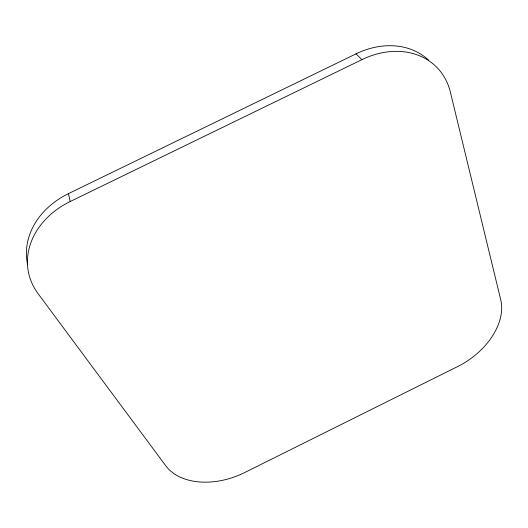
<?xml version="1.0" encoding="UTF-8"?>
<svg xmlns="http://www.w3.org/2000/svg" width="528" height="528" viewBox="0 0 528 528"><rect width="100%" height="100%" fill="white"/><g stroke="black" fill="none" stroke-linecap="round" stroke-linejoin="round"><path stroke-width="0.79" d="M27.641 264.66A77.398 63.499 -11.4 0 1 68.475 193.624L356.037 53.849A76.864 62.297 -44.6 0 1 428.663 60.199M70.151 201.551L361.898 59.657A77.92 62.7 -44.2 0 1 450.364 92.083L500.735 299.752A62.614 42.181 -34.2 0 1 457.703 366.531L244.484 472.646A63.155 42.728 -20.9 0 1 165.878 465.92L38.042 293.614A78.467 63.921 -11.8 0 1 70.151 201.551L68.475 193.624M356.037 53.849L361.898 59.657"/></g></svg>
